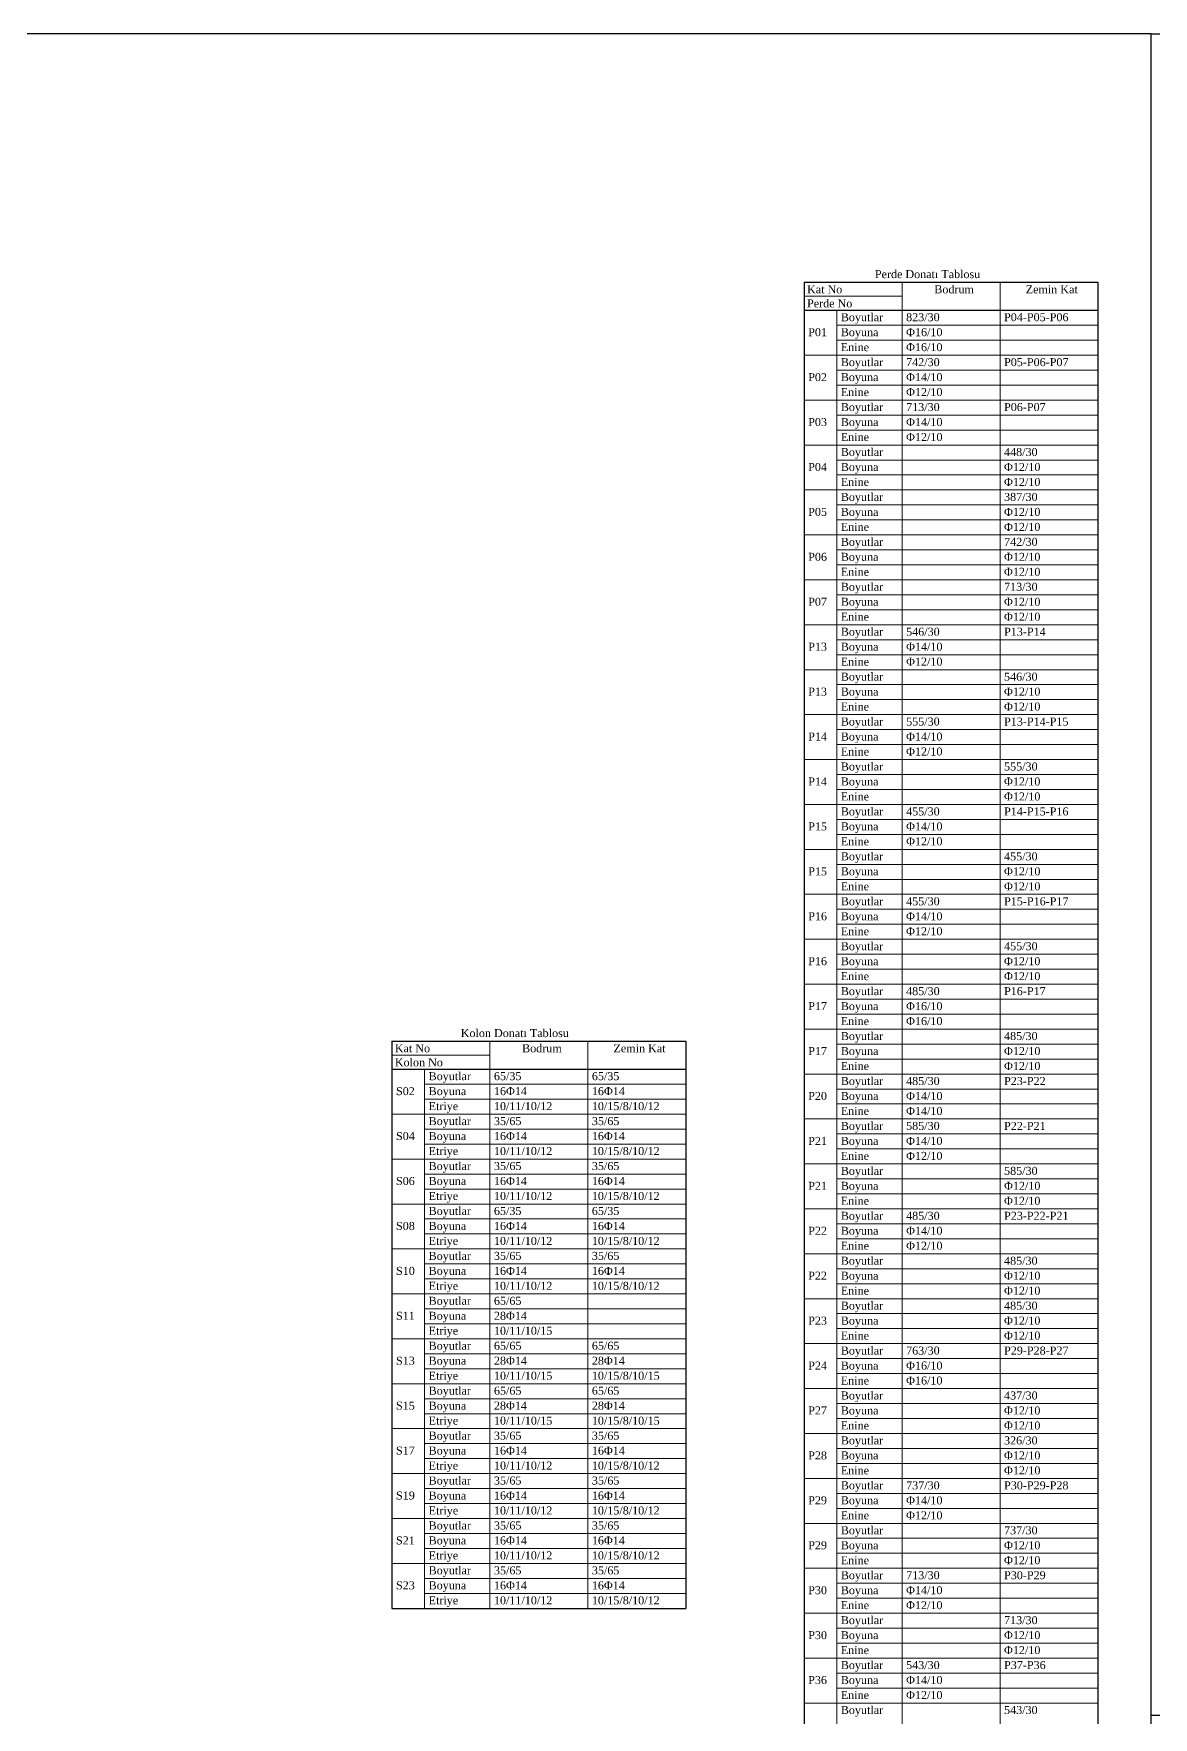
# Model space of a CAD drawing. Header units: metres. Extents: x 419734 to 420376, y 4564732 to 4565123.
# Drawn here: x 420071.25 to 420099.24, y 4565020.78 to 4565062.87 of the extents above; entities that cross this region are included whole.
import ezdxf

# ---------------------------------------------------------------- set-up
doc = ezdxf.new("R2010")
doc.units = ezdxf.units.M
doc.layers.add('SW_FINESTRE_INV', color=60, linetype='Continuous', plot=False)
doc.layers.add('SW_TXT_TESTI', color=1, linetype='Continuous')
doc.styles.add('times new roman_1_18', font='times.ttf', dxfattribs={"height": 0.2})

msp = doc.modelspace()

# ---------------------------------------------------------------- linework, layer by layer
msp.add_lwpolyline([(420099.1896, 4565062.86785), (420169.1396, 4565062.86785), (420169.1396, 4565020.82258), (420099.1896, 4565020.82258)], close=True)
at = {"linetype": 'Continuous', "lineweight": -3}
for points in [[(420090.51143, 4565056.65604), (420097.85543, 4565056.65604)], [(420090.51143, 4565056.65604), (420090.51143, 4564997.54692)], [(420097.85543, 4565056.65604), (420097.85543, 4564997.54692)], [(420090.51143, 4565055.95332), (420097.85543, 4565055.95332)], [(420080.20823, 4565037.68226), (420087.55223, 4565037.68226)], [(420080.20823, 4565037.68226), (420080.20823, 4565023.50114)], [(420087.55223, 4565037.68226), (420087.55223, 4565023.50114)], [(420080.20823, 4565036.97954), (420087.55223, 4565036.97954)], [(420080.20823, 4565023.50114), (420087.55223, 4565023.50114)]]:
    msp.add_lwpolyline(points, dxfattribs=at)
at = {"color": 1, "linetype": 'Continuous', "lineweight": 5}
for points in [[(420092.95943, 4565056.65604), (420092.95943, 4564997.54692)], [(420095.40743, 4565056.65604), (420095.40743, 4564997.54692)], [(420090.51143, 4565056.30468), (420092.95943, 4565056.30468)], [(420091.32743, 4565055.95332), (420091.32743, 4564997.54692)], [(420091.32743, 4565055.57892), (420097.85543, 4565055.57892)], [(420090.51143, 4565054.83012), (420097.85543, 4565054.83012)], [(420091.32743, 4565055.20452), (420097.85543, 4565055.20452)], [(420091.32743, 4565054.45572), (420097.85543, 4565054.45572)], [(420091.32743, 4565054.08132), (420097.85543, 4565054.08132)], [(420090.51143, 4565053.70692), (420097.85543, 4565053.70692)], [(420091.32743, 4565053.33252), (420097.85543, 4565053.33252)], [(420091.32743, 4565052.95812), (420097.85543, 4565052.95812)], [(420090.51143, 4565052.58372), (420097.85543, 4565052.58372)], [(420091.32743, 4565052.20932), (420097.85543, 4565052.20932)], [(420090.51143, 4565051.46052), (420097.85543, 4565051.46052)], [(420091.32743, 4565051.83492), (420097.85543, 4565051.83492)], [(420091.32743, 4565051.08612), (420097.85543, 4565051.08612)], [(420091.32743, 4565050.71172), (420097.85543, 4565050.71172)], [(420090.51143, 4565050.33732), (420097.85543, 4565050.33732)], [(420091.32743, 4565049.96292), (420097.85543, 4565049.96292)], [(420091.32743, 4565049.58852), (420097.85543, 4565049.58852)], [(420090.51143, 4565049.21412), (420097.85543, 4565049.21412)], [(420091.32743, 4565048.83972), (420097.85543, 4565048.83972)], [(420090.51143, 4565048.09092), (420097.85543, 4565048.09092)], [(420091.32743, 4565048.46532), (420097.85543, 4565048.46532)], [(420091.32743, 4565047.71652), (420097.85543, 4565047.71652)], [(420091.32743, 4565047.34212), (420097.85543, 4565047.34212)], [(420090.51143, 4565046.96772), (420097.85543, 4565046.96772)], [(420091.32743, 4565046.59332), (420097.85543, 4565046.59332)], [(420091.32743, 4565046.21892), (420097.85543, 4565046.21892)], [(420090.51143, 4565045.84452), (420097.85543, 4565045.84452)], [(420091.32743, 4565045.47012), (420097.85543, 4565045.47012)], [(420090.51143, 4565044.72132), (420097.85543, 4565044.72132)], [(420091.32743, 4565045.09572), (420097.85543, 4565045.09572)], [(420091.32743, 4565044.34692), (420097.85543, 4565044.34692)], [(420091.32743, 4565043.97252), (420097.85543, 4565043.97252)], [(420090.51143, 4565043.59812), (420097.85543, 4565043.59812)], [(420091.32743, 4565043.22372), (420097.85543, 4565043.22372)], [(420091.32743, 4565042.84932), (420097.85543, 4565042.84932)], [(420090.51143, 4565042.47492), (420097.85543, 4565042.47492)], [(420091.32743, 4565042.10052), (420097.85543, 4565042.10052)], [(420090.51143, 4565041.35172), (420097.85543, 4565041.35172)], [(420091.32743, 4565041.72612), (420097.85543, 4565041.72612)], [(420091.32743, 4565040.97732), (420097.85543, 4565040.97732)], [(420091.32743, 4565040.60292), (420097.85543, 4565040.60292)], [(420090.51143, 4565040.22852), (420097.85543, 4565040.22852)], [(420091.32743, 4565039.85412), (420097.85543, 4565039.85412)], [(420091.32743, 4565039.47972), (420097.85543, 4565039.47972)], [(420090.51143, 4565039.10532), (420097.85543, 4565039.10532)], [(420091.32743, 4565038.73092), (420097.85543, 4565038.73092)], [(420090.51143, 4565037.98212), (420097.85543, 4565037.98212)], [(420091.32743, 4565038.35652), (420097.85543, 4565038.35652)], [(420082.65623, 4565037.68226), (420082.65623, 4565023.50114)], [(420085.10423, 4565037.68226), (420085.10423, 4565023.50114)], [(420091.32743, 4565037.60772), (420097.85543, 4565037.60772)], [(420080.20823, 4565037.3309), (420082.65623, 4565037.3309)], [(420091.32743, 4565037.23332), (420097.85543, 4565037.23332)], [(420081.02423, 4565036.97954), (420081.02423, 4565023.50114)], [(420090.51143, 4565036.85892), (420097.85543, 4565036.85892)], [(420081.02423, 4565036.60514), (420087.55223, 4565036.60514)], [(420091.32743, 4565036.48452), (420097.85543, 4565036.48452)], [(420080.20823, 4565035.85634), (420087.55223, 4565035.85634)], [(420081.02423, 4565036.23074), (420087.55223, 4565036.23074)], [(420091.32743, 4565036.11012), (420097.85543, 4565036.11012)], [(420081.02423, 4565035.48194), (420087.55223, 4565035.48194)], [(420090.51143, 4565035.73572), (420097.85543, 4565035.73572)], [(420081.02423, 4565035.10754), (420087.55223, 4565035.10754)], [(420091.32743, 4565035.36132), (420097.85543, 4565035.36132)], [(420080.20823, 4565034.73314), (420087.55223, 4565034.73314)], [(420090.51143, 4565034.61252), (420097.85543, 4565034.61252)], [(420091.32743, 4565034.98692), (420097.85543, 4565034.98692)], [(420081.02423, 4565034.35874), (420087.55223, 4565034.35874)], [(420091.32743, 4565034.23812), (420097.85543, 4565034.23812)], [(420081.02423, 4565033.98434), (420087.55223, 4565033.98434)], [(420091.32743, 4565033.86372), (420097.85543, 4565033.86372)], [(420080.20823, 4565033.60994), (420087.55223, 4565033.60994)], [(420090.51143, 4565033.48932), (420097.85543, 4565033.48932)], [(420081.02423, 4565033.23554), (420087.55223, 4565033.23554)], [(420091.32743, 4565033.11492), (420097.85543, 4565033.11492)], [(420080.20823, 4565032.48674), (420087.55223, 4565032.48674)], [(420081.02423, 4565032.86114), (420087.55223, 4565032.86114)], [(420091.32743, 4565032.74052), (420097.85543, 4565032.74052)], [(420081.02423, 4565032.11234), (420087.55223, 4565032.11234)], [(420090.51143, 4565032.36612), (420097.85543, 4565032.36612)], [(420081.02423, 4565031.73794), (420087.55223, 4565031.73794)], [(420091.32743, 4565031.99172), (420097.85543, 4565031.99172)], [(420080.20823, 4565031.36354), (420087.55223, 4565031.36354)], [(420090.51143, 4565031.24292), (420097.85543, 4565031.24292)], [(420091.32743, 4565031.61732), (420097.85543, 4565031.61732)], [(420081.02423, 4565030.98914), (420087.55223, 4565030.98914)], [(420091.32743, 4565030.86852), (420097.85543, 4565030.86852)], [(420081.02423, 4565030.61474), (420087.55223, 4565030.61474)], [(420091.32743, 4565030.49412), (420097.85543, 4565030.49412)], [(420080.20823, 4565030.24034), (420087.55223, 4565030.24034)], [(420090.51143, 4565030.11972), (420097.85543, 4565030.11972)], [(420081.02423, 4565029.86594), (420087.55223, 4565029.86594)], [(420091.32743, 4565029.74532), (420097.85543, 4565029.74532)], [(420080.20823, 4565029.11714), (420087.55223, 4565029.11714)], [(420081.02423, 4565029.49154), (420087.55223, 4565029.49154)], [(420091.32743, 4565029.37092), (420097.85543, 4565029.37092)], [(420081.02423, 4565028.74274), (420087.55223, 4565028.74274)], [(420090.51143, 4565028.99652), (420097.85543, 4565028.99652)], [(420081.02423, 4565028.36834), (420087.55223, 4565028.36834)], [(420091.32743, 4565028.62212), (420097.85543, 4565028.62212)], [(420080.20823, 4565027.99394), (420087.55223, 4565027.99394)], [(420090.51143, 4565027.87332), (420097.85543, 4565027.87332)], [(420091.32743, 4565028.24772), (420097.85543, 4565028.24772)], [(420081.02423, 4565027.61954), (420087.55223, 4565027.61954)], [(420091.32743, 4565027.49892), (420097.85543, 4565027.49892)], [(420081.02423, 4565027.24514), (420087.55223, 4565027.24514)], [(420091.32743, 4565027.12452), (420097.85543, 4565027.12452)], [(420080.20823, 4565026.87074), (420087.55223, 4565026.87074)], [(420090.51143, 4565026.75012), (420097.85543, 4565026.75012)], [(420081.02423, 4565026.49634), (420087.55223, 4565026.49634)], [(420091.32743, 4565026.37572), (420097.85543, 4565026.37572)], [(420080.20823, 4565025.74754), (420087.55223, 4565025.74754)], [(420081.02423, 4565026.12194), (420087.55223, 4565026.12194)], [(420091.32743, 4565026.00132), (420097.85543, 4565026.00132)], [(420081.02423, 4565025.37314), (420087.55223, 4565025.37314)], [(420090.51143, 4565025.62692), (420097.85543, 4565025.62692)], [(420081.02423, 4565024.99874), (420087.55223, 4565024.99874)], [(420091.32743, 4565025.25252), (420097.85543, 4565025.25252)], [(420080.20823, 4565024.62434), (420087.55223, 4565024.62434)], [(420090.51143, 4565024.50372), (420097.85543, 4565024.50372)], [(420091.32743, 4565024.87812), (420097.85543, 4565024.87812)], [(420081.02423, 4565024.24994), (420087.55223, 4565024.24994)], [(420091.32743, 4565024.12932), (420097.85543, 4565024.12932)], [(420081.02423, 4565023.87554), (420087.55223, 4565023.87554)], [(420091.32743, 4565023.75492), (420097.85543, 4565023.75492)], [(420090.51143, 4565023.38052), (420097.85543, 4565023.38052)], [(420091.32743, 4565023.00612), (420097.85543, 4565023.00612)], [(420091.32743, 4565022.63172), (420097.85543, 4565022.63172)], [(420090.51143, 4565022.25732), (420097.85543, 4565022.25732)], [(420091.32743, 4565021.88292), (420097.85543, 4565021.88292)], [(420090.51143, 4565021.13412), (420097.85543, 4565021.13412)], [(420091.32743, 4565021.50852), (420097.85543, 4565021.50852)]]:
    msp.add_lwpolyline(points, dxfattribs=at)
at = {"layer": 'SW_FINESTRE_INV', "color": 6}
for points in [[(420099.1896, 4565062.86785), (419806.43123, 4565062.86785), (419806.43123, 4564978.76785), (420099.1896, 4564978.76785)], [(420099.1896, 4564978.76785), (420099.1896, 4565062.86785)]]:
    msp.add_lwpolyline(points, dxfattribs=at)

# ---------------------------------------------------------------- texts
at = {"layer": 'SW_TXT_TESTI', "linetype": 'Continuous', "lineweight": -3, "style": 'times new roman_1_18'}
for s, p in [('Perde Donatı Tablosu', (420092.27915, 4565056.75684)), ('Kat No', (420090.58343, 4565056.37668)), ('Bodrum', (420093.76473, 4565056.37668)), ('Zemin Kat ', (420096.04968, 4565056.37668)), ('Perde No', (420090.58343, 4565056.02532)), ('Boyutlar', (420091.42823, 4565055.67972)), ('823/30', (420093.06023, 4565055.67972)), ('P04-P05-P06', (420095.50823, 4565055.67972)), ('P01', (420090.61223, 4565055.30532)), ('Boyuna', (420091.42823, 4565055.30532)), ('Φ16/10', (420093.06023, 4565055.30532)), ('Enine', (420091.42823, 4565054.93092)), ('Φ16/10', (420093.06023, 4565054.93092)), ('P02', (420090.61223, 4565054.18212)), ('Boyutlar', (420091.42823, 4565054.55652)), ('Boyuna', (420091.42823, 4565054.18212)), ('Φ14/10', (420093.06023, 4565054.18212)), ('742/30', (420093.06023, 4565054.55652)), ('P05-P06-P07', (420095.50823, 4565054.55652)), ('Enine', (420091.42823, 4565053.80772)), ('Φ12/10', (420093.06023, 4565053.80772)), ('Boyutlar', (420091.42823, 4565053.43332)), ('713/30', (420093.06023, 4565053.43332)), ('P06-P07', (420095.50823, 4565053.43332)), ('P03', (420090.61223, 4565053.05892)), ('Boyuna', (420091.42823, 4565053.05892)), ('Φ14/10', (420093.06023, 4565053.05892)), ('Enine', (420091.42823, 4565052.68452)), ('Φ12/10', (420093.06023, 4565052.68452)), ('Boyutlar', (420091.42823, 4565052.31012)), ('448/30', (420095.50823, 4565052.31012)), ('P04', (420090.61223, 4565051.93572)), ('Boyuna', (420091.42823, 4565051.93572)), ('Φ12/10', (420095.50823, 4565051.93572)), ('Enine', (420091.42823, 4565051.56132)), ('Φ12/10', (420095.50823, 4565051.56132)), ('P05', (420090.61223, 4565050.81252)), ('Boyutlar', (420091.42823, 4565051.18692)), ('Boyuna', (420091.42823, 4565050.81252)), ('Φ12/10', (420095.50823, 4565050.81252)), ('387/30', (420095.50823, 4565051.18692)), ('Enine', (420091.42823, 4565050.43812)), ('Φ12/10', (420095.50823, 4565050.43812)), ('Boyutlar', (420091.42823, 4565050.06372)), ('742/30', (420095.50823, 4565050.06372)), ('P06', (420090.61223, 4565049.68932)), ('Boyuna', (420091.42823, 4565049.68932)), ('Φ12/10', (420095.50823, 4565049.68932)), ('Enine', (420091.42823, 4565049.31492)), ('Φ12/10', (420095.50823, 4565049.31492)), ('Boyutlar', (420091.42823, 4565048.94052)), ('713/30', (420095.50823, 4565048.94052)), ('P07', (420090.61223, 4565048.56612)), ('Boyuna', (420091.42823, 4565048.56612)), ('Φ12/10', (420095.50823, 4565048.56612)), ('Enine', (420091.42823, 4565048.19172)), ('Φ12/10', (420095.50823, 4565048.19172)), ('P13', (420090.61223, 4565047.44292)), ('Boyutlar', (420091.42823, 4565047.81732)), ('Boyuna', (420091.42823, 4565047.44292)), ('Φ14/10', (420093.06023, 4565047.44292)), ('546/30', (420093.06023, 4565047.81732)), ('P13-P14', (420095.50823, 4565047.81732)), ('Enine', (420091.42823, 4565047.06852)), ('Φ12/10', (420093.06023, 4565047.06852)), ('Boyutlar', (420091.42823, 4565046.69412)), ('546/30', (420095.50823, 4565046.69412)), ('P13', (420090.61223, 4565046.31972)), ('Boyuna', (420091.42823, 4565046.31972)), ('Φ12/10', (420095.50823, 4565046.31972)), ('Enine', (420091.42823, 4565045.94532)), ('Φ12/10', (420095.50823, 4565045.94532)), ('Boyutlar', (420091.42823, 4565045.57092)), ('555/30', (420093.06023, 4565045.57092)), ('P13-P14-P15', (420095.50823, 4565045.57092)), ('P14', (420090.61223, 4565045.19652)), ('Boyuna', (420091.42823, 4565045.19652)), ('Φ14/10', (420093.06023, 4565045.19652)), ('Enine', (420091.42823, 4565044.82212)), ('Φ12/10', (420093.06023, 4565044.82212)), ('P14', (420090.61223, 4565044.07332)), ('Boyutlar', (420091.42823, 4565044.44772)), ('Boyuna', (420091.42823, 4565044.07332)), ('Φ12/10', (420095.50823, 4565044.07332)), ('555/30', (420095.50823, 4565044.44772)), ('Enine', (420091.42823, 4565043.69892)), ('Φ12/10', (420095.50823, 4565043.69892)), ('Boyutlar', (420091.42823, 4565043.32452)), ('455/30', (420093.06023, 4565043.32452)), ('P14-P15-P16', (420095.50823, 4565043.32452)), ('P15', (420090.61223, 4565042.95012)), ('Boyuna', (420091.42823, 4565042.95012)), ('Φ14/10', (420093.06023, 4565042.95012)), ('Enine', (420091.42823, 4565042.57572)), ('Φ12/10', (420093.06023, 4565042.57572)), ('Boyutlar', (420091.42823, 4565042.20132)), ('455/30', (420095.50823, 4565042.20132)), ('P15', (420090.61223, 4565041.82692)), ('Boyuna', (420091.42823, 4565041.82692)), ('Φ12/10', (420095.50823, 4565041.82692)), ('Enine', (420091.42823, 4565041.45252)), ('Φ12/10', (420095.50823, 4565041.45252)), ('P16', (420090.61223, 4565040.70372)), ('Boyutlar', (420091.42823, 4565041.07812)), ('Boyuna', (420091.42823, 4565040.70372)), ('455/30', (420093.06023, 4565041.07812)), ('Φ14/10', (420093.06023, 4565040.70372)), ('P15-P16-P17', (420095.50823, 4565041.07812)), ('Enine', (420091.42823, 4565040.32932)), ('Φ12/10', (420093.06023, 4565040.32932)), ('Boyutlar', (420091.42823, 4565039.95492)), ('455/30', (420095.50823, 4565039.95492)), ('P16', (420090.61223, 4565039.58052)), ('Boyuna', (420091.42823, 4565039.58052)), ('Φ12/10', (420095.50823, 4565039.58052)), ('Enine', (420091.42823, 4565039.20612)), ('Φ12/10', (420095.50823, 4565039.20612)), ('Boyutlar', (420091.42823, 4565038.83172)), ('485/30', (420093.06023, 4565038.83172)), ('P16-P17', (420095.50823, 4565038.83172)), ('P17', (420090.61223, 4565038.45732)), ('Boyuna', (420091.42823, 4565038.45732)), ('Φ16/10', (420093.06023, 4565038.45732)), ('Kolon Donatı Tablosu', (420081.92834, 4565037.78306)), ('Enine', (420091.42823, 4565038.08292)), ('Φ16/10', (420093.06023, 4565038.08292)), ('Kat No', (420080.28023, 4565037.4029)), ('Bodrum', (420083.46153, 4565037.4029)), ('Zemin Kat ', (420085.74648, 4565037.4029)), ('P17', (420090.61223, 4565037.33412)), ('Boyutlar', (420091.42823, 4565037.70852)), ('Boyuna', (420091.42823, 4565037.33412)), ('485/30', (420095.50823, 4565037.70852)), ('Φ12/10', (420095.50823, 4565037.33412)), ('Kolon No', (420080.28023, 4565037.05154)), ('Enine', (420091.42823, 4565036.95972)), ('Φ12/10', (420095.50823, 4565036.95972)), ('Boyutlar', (420081.12503, 4565036.70594)), ('65/35', (420082.75703, 4565036.70594)), ('65/35', (420085.20503, 4565036.70594)), ('Boyutlar', (420091.42823, 4565036.58532)), ('485/30', (420093.06023, 4565036.58532)), ('P23-P22', (420095.50823, 4565036.58532)), ('S02', (420080.30903, 4565036.33154)), ('Boyuna', (420081.12503, 4565036.33154)), ('16Φ14', (420082.75703, 4565036.33154)), ('16Φ14', (420085.20503, 4565036.33154)), ('P20', (420090.61223, 4565036.21092)), ('Boyuna', (420091.42823, 4565036.21092)), ('Φ14/10', (420093.06023, 4565036.21092)), ('Etriye', (420081.12503, 4565035.95714)), ('10/11/10/12', (420082.75703, 4565035.95714)), ('10/15/8/10/12', (420085.20503, 4565035.95714)), ('Enine', (420091.42823, 4565035.83652)), ('Φ14/10', (420093.06023, 4565035.83652)), ('Boyutlar', (420081.12503, 4565035.58274)), ('35/65', (420082.75703, 4565035.58274)), ('35/65', (420085.20503, 4565035.58274)), ('Boyutlar', (420091.42823, 4565035.46212)), ('585/30', (420093.06023, 4565035.46212)), ('P22-P21', (420095.50823, 4565035.46212)), ('S04', (420080.30903, 4565035.20834)), ('Boyuna', (420081.12503, 4565035.20834)), ('Etriye', (420081.12503, 4565034.83394)), ('16Φ14', (420082.75703, 4565035.20834)), ('10/11/10/12', (420082.75703, 4565034.83394)), ('16Φ14', (420085.20503, 4565035.20834)), ('10/15/8/10/12', (420085.20503, 4565034.83394)), ('P21', (420090.61223, 4565035.08772)), ('Boyuna', (420091.42823, 4565035.08772)), ('Φ14/10', (420093.06023, 4565035.08772)), ('Boyutlar', (420081.12503, 4565034.45954)), ('35/65', (420082.75703, 4565034.45954)), ('35/65', (420085.20503, 4565034.45954)), ('Enine', (420091.42823, 4565034.71332)), ('Φ12/10', (420093.06023, 4565034.71332)), ('S06', (420080.30903, 4565034.08514)), ('Boyuna', (420081.12503, 4565034.08514)), ('16Φ14', (420082.75703, 4565034.08514)), ('16Φ14', (420085.20503, 4565034.08514)), ('P21', (420090.61223, 4565033.96452)), ('Boyutlar', (420091.42823, 4565034.33892)), ('Boyuna', (420091.42823, 4565033.96452)), ('Φ12/10', (420095.50823, 4565033.96452)), ('585/30', (420095.50823, 4565034.33892)), ('Etriye', (420081.12503, 4565033.71074)), ('10/11/10/12', (420082.75703, 4565033.71074)), ('10/15/8/10/12', (420085.20503, 4565033.71074)), ('Enine', (420091.42823, 4565033.59012)), ('Φ12/10', (420095.50823, 4565033.59012)), ('Boyutlar', (420081.12503, 4565033.33634)), ('65/35', (420082.75703, 4565033.33634)), ('65/35', (420085.20503, 4565033.33634)), ('Boyutlar', (420091.42823, 4565033.21572)), ('485/30', (420093.06023, 4565033.21572)), ('P23-P22-P21', (420095.50823, 4565033.21572)), ('S08', (420080.30903, 4565032.96194)), ('Boyuna', (420081.12503, 4565032.96194)), ('16Φ14', (420082.75703, 4565032.96194)), ('16Φ14', (420085.20503, 4565032.96194)), ('P22', (420090.61223, 4565032.84132)), ('Boyuna', (420091.42823, 4565032.84132)), ('Φ14/10', (420093.06023, 4565032.84132)), ('Etriye', (420081.12503, 4565032.58754)), ('10/11/10/12', (420082.75703, 4565032.58754)), ('10/15/8/10/12', (420085.20503, 4565032.58754)), ('Enine', (420091.42823, 4565032.46692)), ('Φ12/10', (420093.06023, 4565032.46692)), ('Boyutlar', (420081.12503, 4565032.21314)), ('35/65', (420082.75703, 4565032.21314)), ('35/65', (420085.20503, 4565032.21314)), ('Boyutlar', (420091.42823, 4565032.09252)), ('485/30', (420095.50823, 4565032.09252)), ('S10', (420080.30903, 4565031.83874)), ('Boyuna', (420081.12503, 4565031.83874)), ('Etriye', (420081.12503, 4565031.46434)), ('16Φ14', (420082.75703, 4565031.83874)), ('10/11/10/12', (420082.75703, 4565031.46434)), ('16Φ14', (420085.20503, 4565031.83874)), ('10/15/8/10/12', (420085.20503, 4565031.46434)), ('P22', (420090.61223, 4565031.71812)), ('Boyuna', (420091.42823, 4565031.71812)), ('Φ12/10', (420095.50823, 4565031.71812)), ('Boyutlar', (420081.12503, 4565031.08994)), ('65/65', (420082.75703, 4565031.08994)), ('Enine', (420091.42823, 4565031.34372)), ('Φ12/10', (420095.50823, 4565031.34372)), ('S11', (420080.30903, 4565030.71554)), ('Boyuna', (420081.12503, 4565030.71554)), ('28Φ14', (420082.75703, 4565030.71554)), ('P23', (420090.61223, 4565030.59492)), ('Boyutlar', (420091.42823, 4565030.96932)), ('Boyuna', (420091.42823, 4565030.59492)), ('485/30', (420095.50823, 4565030.96932)), ('Φ12/10', (420095.50823, 4565030.59492)), ('Etriye', (420081.12503, 4565030.34114)), ('10/11/10/15', (420082.75703, 4565030.34114)), ('Enine', (420091.42823, 4565030.22052)), ('Φ12/10', (420095.50823, 4565030.22052)), ('Boyutlar', (420081.12503, 4565029.96674)), ('65/65', (420082.75703, 4565029.96674)), ('65/65', (420085.20503, 4565029.96674)), ('Boyutlar', (420091.42823, 4565029.84612)), ('763/30', (420093.06023, 4565029.84612)), ('P29-P28-P27', (420095.50823, 4565029.84612)), ('S13', (420080.30903, 4565029.59234)), ('Boyuna', (420081.12503, 4565029.59234)), ('28Φ14', (420082.75703, 4565029.59234)), ('28Φ14', (420085.20503, 4565029.59234)), ('P24', (420090.61223, 4565029.47172)), ('Boyuna', (420091.42823, 4565029.47172)), ('Φ16/10', (420093.06023, 4565029.47172)), ('Etriye', (420081.12503, 4565029.21794)), ('10/11/10/15', (420082.75703, 4565029.21794)), ('10/15/8/10/15', (420085.20503, 4565029.21794)), ('Enine', (420091.42823, 4565029.09732)), ('Φ16/10', (420093.06023, 4565029.09732)), ('Boyutlar', (420081.12503, 4565028.84354)), ('65/65', (420082.75703, 4565028.84354)), ('65/65', (420085.20503, 4565028.84354)), ('Boyutlar', (420091.42823, 4565028.72292)), ('437/30', (420095.50823, 4565028.72292)), ('S15', (420080.30903, 4565028.46914)), ('Boyuna', (420081.12503, 4565028.46914)), ('Etriye', (420081.12503, 4565028.09474)), ('28Φ14', (420082.75703, 4565028.46914)), ('10/11/10/15', (420082.75703, 4565028.09474)), ('28Φ14', (420085.20503, 4565028.46914)), ('10/15/8/10/15', (420085.20503, 4565028.09474)), ('P27', (420090.61223, 4565028.34852)), ('Boyuna', (420091.42823, 4565028.34852)), ('Φ12/10', (420095.50823, 4565028.34852)), ('Boyutlar', (420081.12503, 4565027.72034)), ('35/65', (420082.75703, 4565027.72034)), ('35/65', (420085.20503, 4565027.72034)), ('Enine', (420091.42823, 4565027.97412)), ('Φ12/10', (420095.50823, 4565027.97412)), ('S17', (420080.30903, 4565027.34594)), ('Boyuna', (420081.12503, 4565027.34594)), ('16Φ14', (420082.75703, 4565027.34594)), ('16Φ14', (420085.20503, 4565027.34594)), ('P28', (420090.61223, 4565027.22532)), ('Boyutlar', (420091.42823, 4565027.59972)), ('Φ12/10', (420095.50823, 4565027.22532)), ('326/30', (420095.50823, 4565027.59972)), ('Etriye', (420081.12503, 4565026.97154)), ('10/11/10/12', (420082.75703, 4565026.97154)), ('10/15/8/10/12', (420085.20503, 4565026.97154)), ('Boyuna', (420091.42823, 4565027.22532)), ('Enine', (420091.42823, 4565026.85092)), ('Φ12/10', (420095.50823, 4565026.85092)), ('Boyutlar', (420081.12503, 4565026.59714)), ('35/65', (420082.75703, 4565026.59714)), ('35/65', (420085.20503, 4565026.59714)), ('Boyutlar', (420091.42823, 4565026.47652)), ('737/30', (420093.06023, 4565026.47652)), ('P30-P29-P28', (420095.50823, 4565026.47652)), ('S19', (420080.30903, 4565026.22274)), ('Boyuna', (420081.12503, 4565026.22274)), ('16Φ14', (420082.75703, 4565026.22274)), ('16Φ14', (420085.20503, 4565026.22274)), ('P29', (420090.61223, 4565026.10212)), ('Boyuna', (420091.42823, 4565026.10212)), ('Φ14/10', (420093.06023, 4565026.10212)), ('Etriye', (420081.12503, 4565025.84834)), ('10/11/10/12', (420082.75703, 4565025.84834)), ('10/15/8/10/12', (420085.20503, 4565025.84834)), ('Enine', (420091.42823, 4565025.72772)), ('Φ12/10', (420093.06023, 4565025.72772)), ('Boyutlar', (420081.12503, 4565025.47394)), ('35/65', (420082.75703, 4565025.47394)), ('35/65', (420085.20503, 4565025.47394)), ('Boyutlar', (420091.42823, 4565025.35332)), ('737/30', (420095.50823, 4565025.35332)), ('S21', (420080.30903, 4565025.09954)), ('Boyuna', (420081.12503, 4565025.09954)), ('Etriye', (420081.12503, 4565024.72514)), ('16Φ14', (420082.75703, 4565025.09954)), ('10/11/10/12', (420082.75703, 4565024.72514)), ('16Φ14', (420085.20503, 4565025.09954)), ('10/15/8/10/12', (420085.20503, 4565024.72514)), ('P29', (420090.61223, 4565024.97892)), ('Boyuna', (420091.42823, 4565024.97892)), ('Φ12/10', (420095.50823, 4565024.97892)), ('Boyutlar', (420081.12503, 4565024.35074)), ('35/65', (420082.75703, 4565024.35074)), ('35/65', (420085.20503, 4565024.35074)), ('Enine', (420091.42823, 4565024.60452)), ('Φ12/10', (420095.50823, 4565024.60452)), ('S23', (420080.30903, 4565023.97634)), ('Boyuna', (420081.12503, 4565023.97634)), ('16Φ14', (420082.75703, 4565023.97634)), ('16Φ14', (420085.20503, 4565023.97634)), ('Boyutlar', (420091.42823, 4565024.23012)), ('713/30', (420093.06023, 4565024.23012)), ('P30-P29', (420095.50823, 4565024.23012)), ('Etriye', (420081.12503, 4565023.60194)), ('10/11/10/12', (420082.75703, 4565023.60194)), ('10/15/8/10/12', (420085.20503, 4565023.60194)), ('P30', (420090.61223, 4565023.85572)), ('Boyuna', (420091.42823, 4565023.85572)), ('Enine', (420091.42823, 4565023.48132)), ('Φ14/10', (420093.06023, 4565023.85572)), ('Φ12/10', (420093.06023, 4565023.48132)), ('Boyutlar', (420091.42823, 4565023.10692)), ('713/30', (420095.50823, 4565023.10692)), ('P30', (420090.61223, 4565022.73252)), ('Boyuna', (420091.42823, 4565022.73252)), ('Φ12/10', (420095.50823, 4565022.73252)), ('Enine', (420091.42823, 4565022.35812)), ('Φ12/10', (420095.50823, 4565022.35812)), ('Boyutlar', (420091.42823, 4565021.98372)), ('543/30', (420093.06023, 4565021.98372)), ('P37-P36', (420095.50823, 4565021.98372)), ('P36', (420090.61223, 4565021.60932)), ('Boyuna', (420091.42823, 4565021.60932)), ('Φ14/10', (420093.06023, 4565021.60932)), ('Enine', (420091.42823, 4565021.23492)), ('Φ12/10', (420093.06023, 4565021.23492)), ('Boyutlar', (420091.42823, 4565020.86052)), ('543/30', (420095.50823, 4565020.86052))]:
    msp.add_text(s, height=0.2, dxfattribs=at).set_placement(p)

doc.saveas('drawing.dxf')
